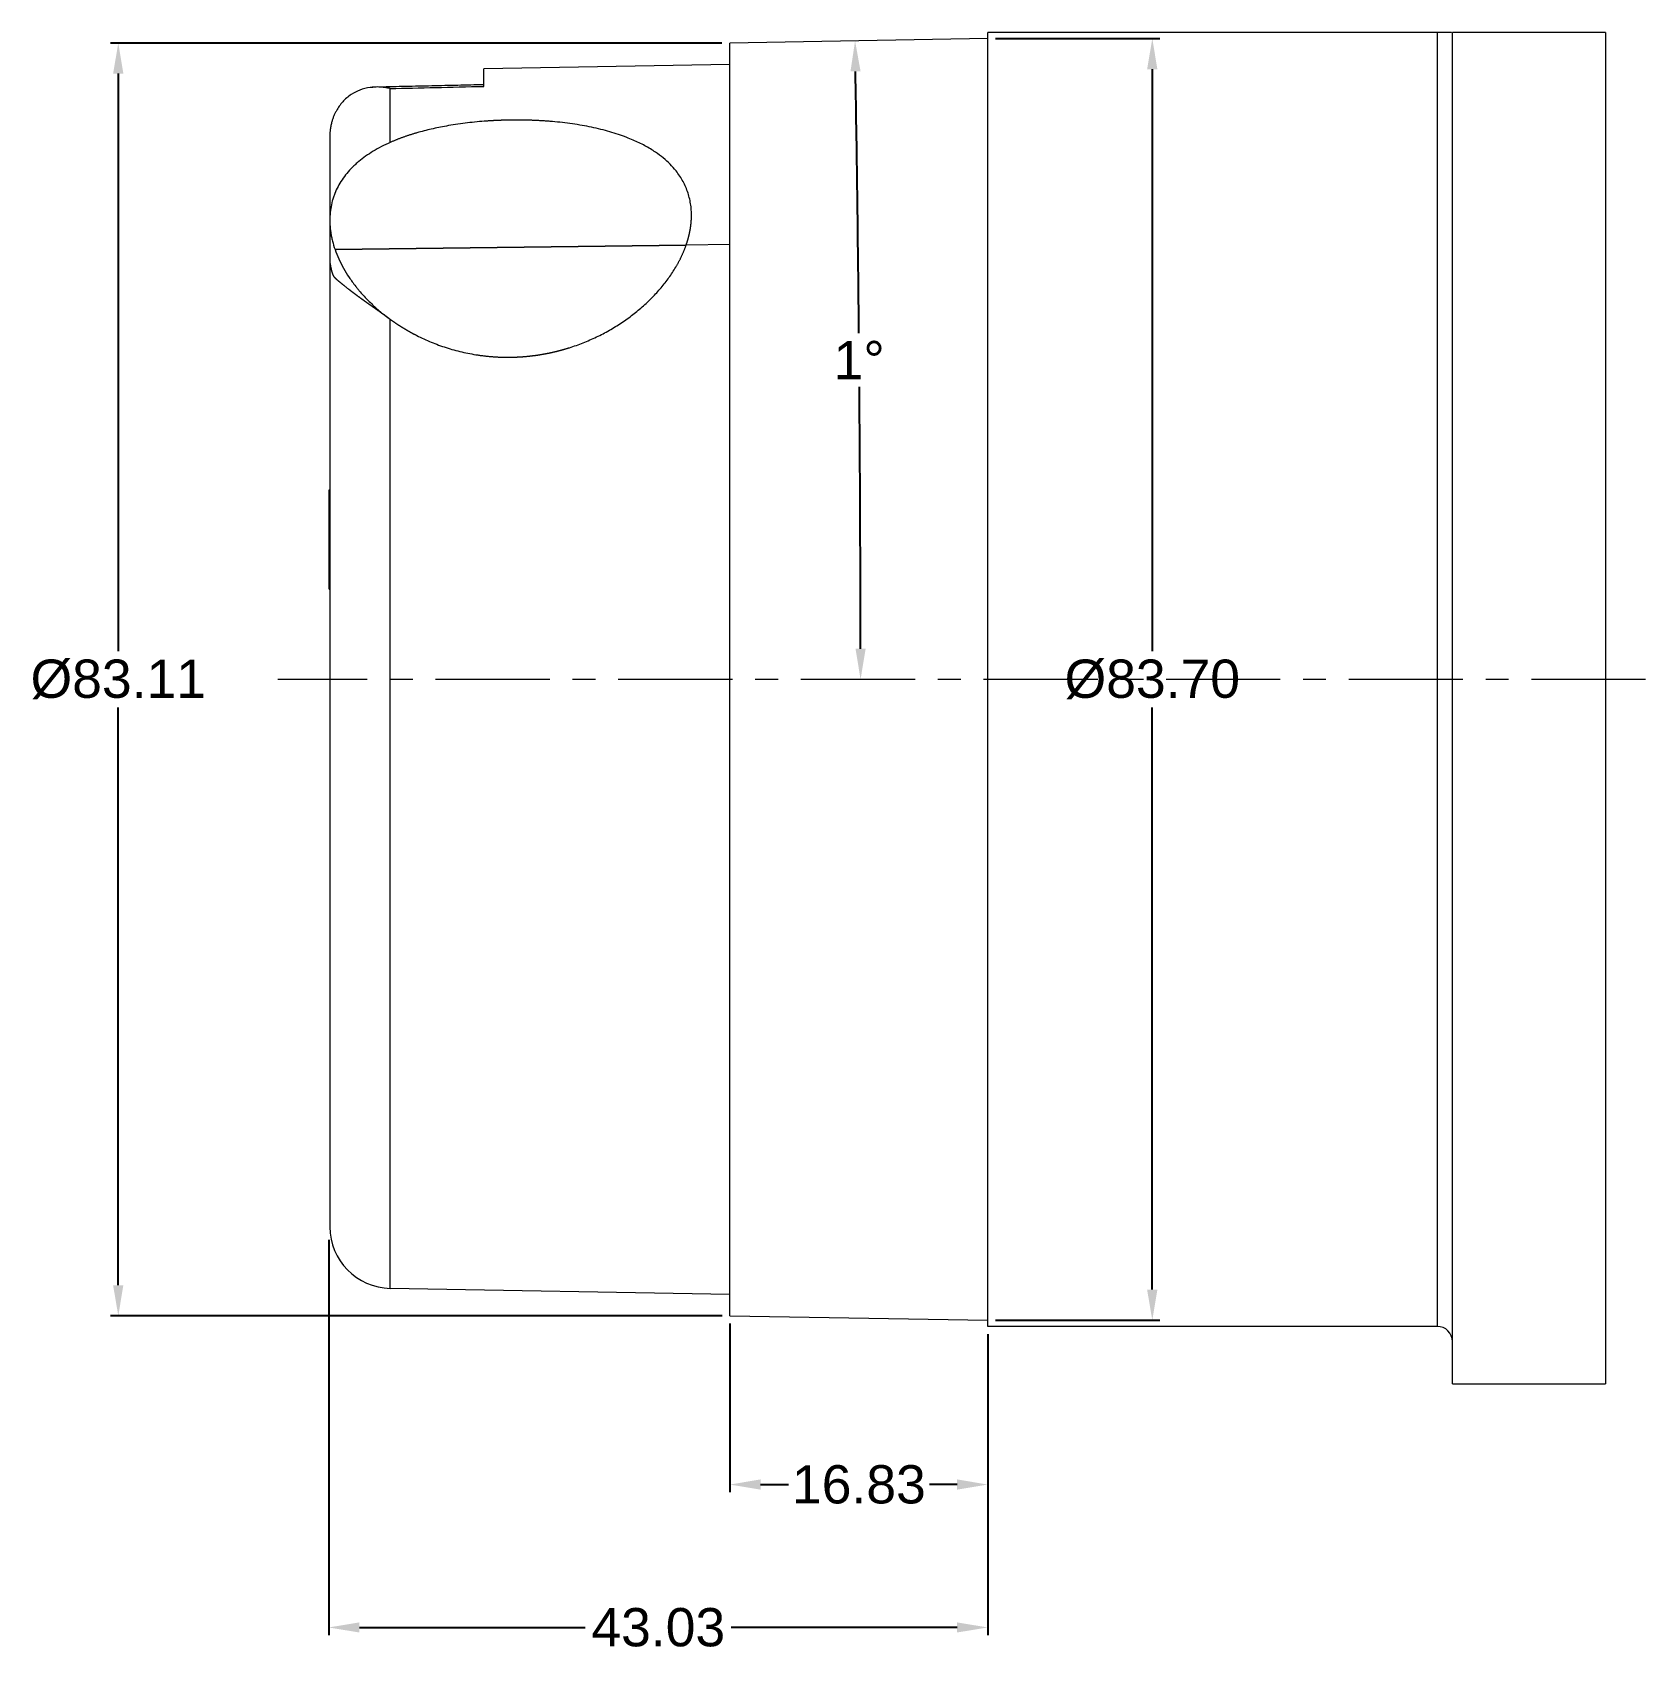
# Model space of a CAD drawing. Header units: millimetres. Extents: x 2235 to 2570, y 1962 to 2091.
# Drawn here: x 2235.4 to 2340.8, y 1962.3 to 2068.1 of the extents above; entities that cross this region are included whole.
import ezdxf

# ---------------------------------------------------------------- set-up
doc = ezdxf.new("R2010")
doc.units = ezdxf.units.MM
doc.linetypes.add('CENTER', pattern=[50.8, 31.75, -6.35, 6.35, -6.35])
doc.layers.add('dim', color=82, linetype='Continuous', lineweight=9)
doc.layers.add('insert', color=85, linetype='Continuous', lineweight=20)
doc.styles.get("Standard").update_dxf_attribs({"font": 'arial.ttf'})
doc.dimstyles.get("Standard").update_dxf_attribs({"dimtxt": 0.18, "dimasz": 0.18, "dimexe": 0.18, "dimexo": 0.0625, "dimgap": 0.09, "dimtad": 0, "dimtih": 1, "dimtoh": 1, "dimzin": 0, "dimdsep": 46, "dimtxsty": 'Standard', "dimcen": 0.09, "dimadec": 0, "dimazin": 0, "dimtfac": 1, "dimtofl": 0, "dimtmove": 0, "dimatfit": 3, "dimfxl": 0, "dimtolj": 1, "dimtzin": 0, "dimarcsym": 0})

# ---------------------------------------------------------------- blocks, each defined once
blk = doc.blocks.new('*D3')
at = {"layer": 'Defpoints', "color": 0, "transparency": 16777216}
for p in [(2280.96, 2067.45), (2241.04, 1984.33), (2280.98, 1984.33)]:
    blk.add_point(p, dxfattribs=at)
at = {"layer": 'dim', "color": 0, "lineweight": -2, "transparency": 16777216}
for p, q in [((2280.46, 2067.45), (2240.54, 2067.45)), ((2241.04, 2065.45), (2241.04, 2027.74)), ((2241.04, 1986.33), (2241.04, 2024.05)), ((2280.48, 1984.33), (2240.54, 1984.33))]:
    blk.add_line(p, q, dxfattribs=at)
at = {"layer": 'dim', "color": 0, "transparency": 16777216}
for points in [[(2240.7, 2065.45), (2241.37, 2065.45), (2241.04, 2067.45)], [(2240.7, 1986.33), (2241.37, 1986.33), (2241.04, 1984.33)]]:
    blk.add_solid(points, dxfattribs=at)
at = {"layer": 'dim', "color": 0, "transparency": 16777216, "insert": (2241.04, 2025.89), "char_height": 2.5, "attachment_point": 5}
blk.add_mtext('\\A1;%%c83.11', dxfattribs=at)
blk = doc.blocks.new('*D5')
at = {"layer": 'Defpoints', "color": 0, "transparency": 16777216}
for p in [(2280.98, 2067.45), (2297.81, 2067.74), (2289.47, 2039.79), (2251.45, 2025.89), (2340.77, 2025.89)]:
    blk.add_point(p, dxfattribs=at)
at = {"layer": 'dim', "color": 0, "lineweight": -2, "transparency": 16777216}
for start, end in [(0.54208, 0.95204), (0.04796, 0.45792)]:
    blk.add_arc((-99.85, 2025.89), 2389.36, start, end, dxfattribs=at)
at = {"layer": 'dim', "color": 0, "transparency": 16777216}
for points in [[(2288.85, 2065.59), (2289.51, 2065.6), (2289.15, 2067.59)], [(2289.84, 2027.89), (2289.18, 2027.89), (2289.51, 2025.89)]]:
    blk.add_solid(points, dxfattribs=at)
at = {"layer": 'dim', "color": 0, "transparency": 16777216, "insert": (2289.42, 2046.74), "char_height": 2.5, "attachment_point": 5}
blk.add_mtext('\\A1;1°', dxfattribs=at)
blk = doc.blocks.new('*D6')
at = {"layer": 'Defpoints', "color": 0, "transparency": 16777216}
for p in [(2297.81, 2067.74), (2297.81, 1984.04), (2308.56, 1984.04)]:
    blk.add_point(p, dxfattribs=at)
at = {"layer": 'dim', "color": 0, "lineweight": -2, "transparency": 16777216}
for p, q in [((2298.31, 2067.74), (2309.05, 2067.74)), ((2308.56, 2065.74), (2308.56, 2027.74)), ((2308.56, 1986.04), (2308.56, 2024.05)), ((2298.31, 1984.04), (2309.05, 1984.04))]:
    blk.add_line(p, q, dxfattribs=at)
at = {"layer": 'dim', "color": 0, "transparency": 16777216}
for points in [[(2308.22, 2065.74), (2308.89, 2065.74), (2308.56, 2067.74)], [(2308.22, 1986.04), (2308.89, 1986.04), (2308.56, 1984.04)]]:
    blk.add_solid(points, dxfattribs=at)
at = {"layer": 'dim', "color": 0, "transparency": 16777216, "insert": (2308.56, 2025.89), "char_height": 2.5, "attachment_point": 5}
blk.add_mtext('\\A1;%%c83.70', dxfattribs=at)
blk = doc.blocks.new('*D7')
at = {"layer": 'Defpoints', "color": 0, "transparency": 16777216}
for p in [(2280.98, 1984.33), (2297.81, 1983.64), (2280.98, 1973.31)]:
    blk.add_point(p, dxfattribs=at)
at = {"layer": 'dim', "color": 0, "lineweight": -2, "transparency": 16777216}
for p, q in [((2280.98, 1983.84), (2280.98, 1972.81)), ((2297.81, 1983.14), (2297.81, 1972.81)), ((2282.98, 1973.31), (2284.8, 1973.31)), ((2295.81, 1973.31), (2294, 1973.31))]:
    blk.add_line(p, q, dxfattribs=at)
at = {"layer": 'dim', "color": 0, "transparency": 16777216}
for points in [[(2282.98, 1973.65), (2282.98, 1972.98), (2280.98, 1973.31)], [(2295.81, 1973.65), (2295.81, 1972.98), (2297.81, 1973.31)]]:
    blk.add_solid(points, dxfattribs=at)
at = {"layer": 'dim', "color": 0, "transparency": 16777216, "insert": (2289.4, 1973.31), "char_height": 2.5, "attachment_point": 5}
blk.add_mtext('\\A1;16.83', dxfattribs=at)
blk = doc.blocks.new('*D8')
at = {"layer": 'Defpoints', "color": 0, "transparency": 16777216}
for p in [(2254.78, 1989.79), (2297.81, 1983.64), (2254.78, 1963.98)]:
    blk.add_point(p, dxfattribs=at)
at = {"layer": 'dim', "color": 0, "lineweight": -2, "transparency": 16777216}
for p, q in [((2254.78, 1989.29), (2254.78, 1963.48)), ((2297.81, 1983.14), (2297.81, 1963.48)), ((2256.78, 1963.98), (2271.53, 1963.98)), ((2295.81, 1963.98), (2281.07, 1963.98))]:
    blk.add_line(p, q, dxfattribs=at)
at = {"layer": 'dim', "color": 0, "transparency": 16777216}
for points in [[(2256.78, 1964.31), (2256.78, 1963.65), (2254.78, 1963.98)], [(2295.81, 1964.31), (2295.81, 1963.65), (2297.81, 1963.98)]]:
    blk.add_solid(points, dxfattribs=at)
at = {"layer": 'dim', "color": 0, "transparency": 16777216, "insert": (2276.3, 1963.98), "char_height": 2.5, "attachment_point": 5}
blk.add_mtext('\\A1;43.03', dxfattribs=at)

msp = doc.modelspace()

# ---------------------------------------------------------------- linework, layer by layer
at = {"layer": 'insert', "color": 1}
for p, q in [((2297.814, 2067.744), (2280.98, 2067.45)), ((2280.98, 2025.892), (2280.98, 2067.45)), ((2297.814, 1983.642), (2297.814, 2068.142)), ((2280.98, 1984.335), (2280.98, 2025.892)), ((2280.98, 1984.335), (2297.814, 1984.041))]:
    msp.add_line(p, q, dxfattribs=at)
at = {"layer": 'insert', "color": 0}
for p, q in [((2327.159, 2068.142), (2297.814, 2068.142)), ((2327.159, 2068.142), (2327.159, 1983.642)), ((2338.159, 2068.142), (2328.159, 2068.142)), ((2328.159, 1979.892), (2328.159, 2068.142)), ((2338.159, 2068.142), (2338.159, 1979.892)), ((2280.98, 2066.046), (2264.9, 2065.765)), ((2264.9, 2064.617), (2264.9, 2065.765)), ((2258.8, 2060.958), (2258.8, 2064.477)), ((2254.85, 2061.318), (2254.85, 2055.913)), ((2254.85, 2055.885), (2254.85, 2053.145)), ((2278.118, 2054.25), (2255.192, 2053.967)), ((2255.192, 2053.967), (2278.118, 2054.25)), ((2278.118, 2054.25), (2255.192, 2053.967)), ((2280.98, 2054.285), (2278.118, 2054.25)), ((2254.85, 2053.144), (2254.85, 1990.145)), ((2258.8, 1986.126), (2258.8, 2049.403)), ((2254.8, 2032.122), (2254.8, 2038.274)), ((2254.8, 2038.274), (2254.85, 2038.274)), ((2254.8, 2031.792), (2254.8, 2032.122)), ((2254.8, 2032.122), (2254.85, 2032.122)), ((2254.8, 2031.792), (2254.85, 2031.792)), ((2258.8, 1986.126), (2280.98, 1985.739)), ((2327.159, 1983.642), (2297.814, 1983.642)), ((2328.159, 1979.892), (2338.159, 1979.892))]:
    msp.add_line(p, q, dxfattribs=at)
at = {"layer": 'insert', "color": 1, "linetype": 'CENTER', "ltscale": 0.23476}
msp.add_line((2340.771, 2025.892), (2251.451, 2025.892), dxfattribs=at)
at = {"layer": 'insert', "color": 0}
for centre, radius, start, end in [((2258.87, 1990.145), 4.02, 180, 269), ((2327.159, 1982.642), 1, 0, 90)]:
    msp.add_arc(centre, radius, start, end, dxfattribs=at)
for points, knots in [([(2328.091, 2068.142), (2328.081, 2068.142), (2328.07, 2068.142), (2328.028, 2068.142), (2327.992, 2068.142), (2327.912, 2068.142), (2327.868, 2068.142), (2327.774, 2068.142), (2327.723, 2068.142), (2327.618, 2068.142), (2327.564, 2068.142), (2327.451, 2068.142), (2327.394, 2068.142), (2327.306, 2068.142), (2327.262, 2068.142), (2327.218, 2068.142), (2327.189, 2068.142), (2327.174, 2068.142), (2327.159, 2068.142)], [0, 0, 0, 0, 0.0603897, 0.0603897, 0.2169914, 0.2169914, 0.3735931, 0.3735931, 0.5301949, 0.5301949, 0.6867966, 0.6867966, 0.8433983, 0.8433983, 0.9216991, 0.9608496, 0.9608496, 1, 1, 1, 1]), ([(2258.8, 2064.477), (2258.79, 2064.48), (2258.77, 2064.484), (2258.74, 2064.491), (2258.711, 2064.497), (2258.682, 2064.503), (2258.654, 2064.509), (2258.626, 2064.514), (2258.599, 2064.519), (2258.573, 2064.523), (2258.547, 2064.528), (2258.521, 2064.532), (2258.496, 2064.536), (2258.472, 2064.539), (2258.448, 2064.543), (2258.425, 2064.546), (2258.403, 2064.549), (2258.381, 2064.551), (2258.359, 2064.554), (2258.338, 2064.556), (2258.318, 2064.558), (2258.298, 2064.56), (2258.279, 2064.562), (2258.261, 2064.564), (2258.243, 2064.565), (2258.225, 2064.567), (2258.208, 2064.568), (2258.192, 2064.569), (2258.176, 2064.57), (2258.161, 2064.571), (2258.09, 2064.575), (2257.968, 2064.579), (2257.798, 2064.575), (2257.64, 2064.564), (2257.304, 2064.525), (2256.831, 2064.404), (2256.323, 2064.146), (2255.957, 2063.872), (2255.693, 2063.616), (2255.468, 2063.337), (2255.302, 2063.077), (2255.184, 2062.848), (2255.099, 2062.655), (2255.028, 2062.459), (2254.983, 2062.308), (2254.957, 2062.206), (2254.945, 2062.154), (2254.933, 2062.103), (2254.922, 2062.051), (2254.912, 2062), (2254.903, 2061.948), (2254.895, 2061.896), (2254.887, 2061.844), (2254.88, 2061.791), (2254.874, 2061.739), (2254.868, 2061.687), (2254.863, 2061.634), (2254.859, 2061.581), (2254.856, 2061.529), (2254.854, 2061.476), (2254.852, 2061.423), (2254.851, 2061.371), (2254.851, 2061.335), (2254.85, 2061.318)], [0, 0, 0, 0, 0.0056618, 0.0112198, 0.0166742, 0.0220248, 0.0272718, 0.032415, 0.0374544, 0.0423901, 0.0472221, 0.0519503, 0.0565748, 0.0610955, 0.0655125, 0.0698257, 0.0740352, 0.078141, 0.082143, 0.0860413, 0.0898358, 0.0935266, 0.0971138, 0.1005972, 0.1039769, 0.1072529, 0.1104253, 0.1134939, 0.116459, 0.1193203, 0.122078, 0.1561555, 0.1882844, 0.2184656, 0.2467011, 0.3814543, 0.4968812, 0.565168, 0.6291343, 0.688964, 0.744871, 0.7776035, 0.8093475, 0.8401658, 0.8701248, 0.8776242, 0.885084, 0.8925051, 0.8998889, 0.9072364, 0.9145488, 0.9218274, 0.9290733, 0.9362877, 0.9434719, 0.9506269, 0.9577541, 0.9648546, 0.9719297, 0.9789806, 0.9860084, 0.9930145, 1, 1, 1, 1]), ([(2257.617, 2064.56), (2257.624, 2064.561), (2257.639, 2064.563), (2257.655, 2064.564), (2257.664, 2064.565)], [0, 0, 0, 0, 0.421801, 1, 1, 1, 1]), ([(2266.659, 2062.417), (2266.64, 2062.416), (2266.603, 2062.416), (2266.546, 2062.415), (2266.49, 2062.414), (2266.434, 2062.413), (2266.377, 2062.411), (2266.321, 2062.41), (2266.265, 2062.408), (2266.209, 2062.407), (2266.153, 2062.405), (2266.097, 2062.403), (2266.041, 2062.401), (2265.985, 2062.399), (2265.929, 2062.397), (2265.874, 2062.395), (2265.818, 2062.392), (2265.763, 2062.39), (2265.707, 2062.387), (2265.652, 2062.384), (2265.596, 2062.382), (2265.541, 2062.379), (2265.486, 2062.376), (2265.431, 2062.373), (2265.376, 2062.369), (2265.321, 2062.366), (2265.266, 2062.363), (2265.211, 2062.359), (2265.156, 2062.355), (2265.101, 2062.352), (2265.046, 2062.348), (2264.992, 2062.344), (2264.744, 2062.325), (2264.305, 2062.287), (2263.682, 2062.217), (2263.066, 2062.131), (2262.493, 2062.037), (2261.964, 2061.935), (2261.478, 2061.83), (2261.003, 2061.713), (2260.662, 2061.62), (2260.449, 2061.558), (2260.358, 2061.53), (2260.267, 2061.503), (2260.177, 2061.474), (2260.087, 2061.446), (2259.998, 2061.417), (2259.91, 2061.387), (2259.821, 2061.357), (2259.734, 2061.327), (2259.646, 2061.296), (2259.56, 2061.264), (2259.473, 2061.232), (2259.388, 2061.2), (2259.302, 2061.167), (2259.217, 2061.133), (2259.133, 2061.099), (2259.049, 2061.065), (2258.966, 2061.029), (2258.883, 2060.994), (2258.828, 2060.97), (2258.8, 2060.958)], [0, 0, 0, 0, 0.0065524, 0.0130974, 0.0196351, 0.0261655, 0.032689, 0.0392056, 0.0457154, 0.0522186, 0.0587154, 0.0652059, 0.0716903, 0.0781687, 0.0846412, 0.091108, 0.0975693, 0.1040252, 0.1104758, 0.1169213, 0.1233619, 0.1297977, 0.1362289, 0.1426555, 0.1490779, 0.155496, 0.1619101, 0.1683204, 0.1747269, 0.1811299, 0.1875294, 0.1939257, 0.2003189, 0.274543, 0.3487207, 0.4230873, 0.4978764, 0.5600747, 0.6222561, 0.684552, 0.7470927, 0.7596017, 0.7721188, 0.784645, 0.7971815, 0.8097292, 0.8222892, 0.8348626, 0.8474503, 0.8600535, 0.8726732, 0.8853103, 0.897966, 0.9106413, 0.9233371, 0.9360545, 0.9487944, 0.961558, 0.9743461, 0.9871598, 1, 1, 1, 1]), ([(2278.118, 2054.25), (2278.123, 2054.263), (2278.132, 2054.289), (2278.145, 2054.328), (2278.158, 2054.368), (2278.171, 2054.407), (2278.183, 2054.446), (2278.196, 2054.485), (2278.207, 2054.524), (2278.219, 2054.563), (2278.231, 2054.602), (2278.242, 2054.641), (2278.253, 2054.68), (2278.263, 2054.719), (2278.274, 2054.758), (2278.284, 2054.797), (2278.293, 2054.835), (2278.303, 2054.874), (2278.312, 2054.913), (2278.321, 2054.951), (2278.33, 2054.99), (2278.338, 2055.028), (2278.347, 2055.067), (2278.355, 2055.105), (2278.362, 2055.144), (2278.37, 2055.182), (2278.377, 2055.22), (2278.384, 2055.258), (2278.39, 2055.297), (2278.397, 2055.335), (2278.403, 2055.373), (2278.408, 2055.411), (2278.414, 2055.449), (2278.419, 2055.487), (2278.424, 2055.525), (2278.429, 2055.563), (2278.433, 2055.601), (2278.437, 2055.638), (2278.441, 2055.676), (2278.445, 2055.714), (2278.448, 2055.751), (2278.452, 2055.789), (2278.454, 2055.827), (2278.457, 2055.864), (2278.459, 2055.902), (2278.461, 2055.939), (2278.463, 2055.976), (2278.47, 2056.144), (2278.468, 2056.44), (2278.431, 2056.856), (2278.357, 2057.261), (2278.248, 2057.655), (2278.104, 2058.037), (2277.925, 2058.406), (2277.712, 2058.761), (2277.435, 2059.141), (2277.081, 2059.54), (2276.634, 2059.947), (2276.195, 2060.276), (2275.786, 2060.538), (2275.427, 2060.744), (2275.049, 2060.937), (2274.653, 2061.118), (2274.205, 2061.302), (2273.701, 2061.483), (2273.137, 2061.658), (2272.552, 2061.814), (2271.948, 2061.952), (2271.328, 2062.071), (2270.694, 2062.172), (2270.047, 2062.256), (2269.575, 2062.304), (2269.285, 2062.328), (2269.183, 2062.337), (2269.08, 2062.345), (2268.977, 2062.352), (2268.874, 2062.359), (2268.77, 2062.366), (2268.667, 2062.372), (2268.563, 2062.378), (2268.459, 2062.384), (2268.354, 2062.389), (2268.25, 2062.394), (2268.145, 2062.398), (2268.041, 2062.402), (2267.935, 2062.405), (2267.83, 2062.408), (2267.725, 2062.411), (2267.619, 2062.413), (2267.513, 2062.415), (2267.407, 2062.417), (2267.301, 2062.418), (2267.195, 2062.419), (2267.088, 2062.419), (2266.981, 2062.419), (2266.874, 2062.419), (2266.767, 2062.418), (2266.695, 2062.417), (2266.659, 2062.417)], [0, 0, 0, 0, 0.0026482, 0.0052945, 0.0079389, 0.0105816, 0.0132225, 0.0158618, 0.0184995, 0.0211356, 0.0237702, 0.0264033, 0.0290351, 0.0316656, 0.0342947, 0.0369227, 0.0395496, 0.0421753, 0.0448, 0.0474238, 0.0500466, 0.0526686, 0.0552898, 0.0579103, 0.06053, 0.0631492, 0.0657678, 0.0683859, 0.0710036, 0.0736208, 0.0762378, 0.0788545, 0.081471, 0.0840873, 0.0867036, 0.0893198, 0.0919361, 0.0945525, 0.097169, 0.0997857, 0.1024027, 0.1050201, 0.1076378, 0.110256, 0.1128747, 0.1154939, 0.1181138, 0.1207344, 0.1509129, 0.1810142, 0.2111293, 0.241349, 0.2716238, 0.3018568, 0.3321387, 0.3625597, 0.4039613, 0.4452777, 0.4867326, 0.5126383, 0.5384456, 0.5642076, 0.5899776, 0.6158091, 0.6482032, 0.6804102, 0.7125367, 0.7446901, 0.7767058, 0.8085231, 0.840251, 0.8719995, 0.8768972, 0.8817935, 0.886689, 0.8915839, 0.8964788, 0.901374, 0.90627, 0.9111673, 0.9160661, 0.920967, 0.9258703, 0.9307766, 0.9356861, 0.9405994, 0.9455168, 0.9504388, 0.9553658, 0.9602981, 0.9652363, 0.9701806, 0.9751316, 0.9800896, 0.9850551, 0.9900283, 0.9950098, 1, 1, 1, 1]), ([(2258.8, 2060.958), (2258.6, 2060.869), (2258.215, 2060.685), (2257.679, 2060.385), (2257.185, 2060.062), (2256.883, 2059.83), (2256.666, 2059.65), (2256.596, 2059.589), (2256.459, 2059.464), (2256.392, 2059.4), (2256.197, 2059.206), (2255.955, 2058.94), (2255.642, 2058.522), (2255.379, 2058.083), (2255.237, 2057.776), (2255.144, 2057.54), (2255.115, 2057.461), (2255.062, 2057.3), (2255.037, 2057.218), (2254.97, 2056.971), (2254.934, 2056.804), (2254.882, 2056.467), (2254.847, 2056.126), (2254.849, 2055.602), (2254.887, 2055.246), (2254.929, 2054.976), (2254.953, 2054.84), (2254.983, 2054.703), (2255.003, 2054.611), (2255.014, 2054.565), (2255.072, 2054.336), (2255.128, 2054.152), (2255.192, 2053.967)], [0, 0, 0, 0, 0.0625, 0.125, 0.1875, 0.25, 0.25, 0.28125, 0.28125, 0.3125, 0.3125, 0.375, 0.4375, 0.5, 0.5625, 0.5625, 0.59375, 0.59375, 0.625, 0.625, 0.6875, 0.6875, 0.75, 0.8125, 0.875, 0.875, 0.90625, 0.921875, 0.921875, 0.9375, 0.9375, 1, 1, 1, 1]), ([(2255.192, 2053.967), (2255.263, 2053.761), (2255.346, 2053.556), (2255.53, 2053.149), (2255.735, 2052.745), (2256.103, 2052.146), (2256.388, 2051.753), (2256.58, 2051.51), (2256.618, 2051.461), (2256.697, 2051.364), (2256.738, 2051.316), (2256.86, 2051.172), (2256.944, 2051.076), (2257.201, 2050.793), (2257.561, 2050.425), (2257.954, 2050.073), (2258.365, 2049.731), (2258.578, 2049.565), (2258.8, 2049.403)], [0, 0, 0, 0, 0.125, 0.125, 0.25, 0.375, 0.5, 0.5, 0.53125, 0.53125, 0.5625, 0.5625, 0.625, 0.625, 0.75, 0.875, 0.875, 1, 1, 1, 1]), ([(2266.659, 2046.931), (2266.677, 2046.931), (2266.712, 2046.932), (2266.765, 2046.933), (2266.817, 2046.934), (2266.87, 2046.936), (2266.922, 2046.938), (2266.975, 2046.94), (2267.027, 2046.942), (2267.08, 2046.944), (2267.132, 2046.947), (2267.184, 2046.949), (2267.237, 2046.952), (2267.289, 2046.955), (2267.341, 2046.959), (2267.393, 2046.962), (2267.445, 2046.966), (2267.497, 2046.97), (2267.549, 2046.974), (2267.601, 2046.978), (2267.653, 2046.983), (2267.705, 2046.988), (2267.757, 2046.993), (2267.809, 2046.998), (2267.861, 2047.003), (2267.913, 2047.009), (2267.964, 2047.014), (2268.016, 2047.02), (2268.067, 2047.026), (2268.119, 2047.033), (2268.171, 2047.039), (2268.222, 2047.046), (2268.274, 2047.053), (2268.325, 2047.06), (2268.376, 2047.067), (2268.428, 2047.075), (2268.479, 2047.083), (2268.53, 2047.09), (2268.581, 2047.099), (2268.632, 2047.107), (2268.684, 2047.115), (2268.735, 2047.124), (2268.786, 2047.133), (2268.837, 2047.142), (2268.888, 2047.151), (2268.939, 2047.161), (2268.989, 2047.171), (2269.04, 2047.181), (2269.091, 2047.191), (2269.142, 2047.201), (2269.192, 2047.211), (2269.243, 2047.222), (2269.294, 2047.233), (2269.344, 2047.244), (2269.395, 2047.255), (2269.445, 2047.267), (2269.496, 2047.278), (2269.546, 2047.29), (2269.596, 2047.302), (2269.647, 2047.315), (2269.697, 2047.327), (2269.747, 2047.34), (2269.797, 2047.353), (2269.848, 2047.366), (2269.898, 2047.379), (2269.948, 2047.392), (2269.998, 2047.406), (2270.048, 2047.42), (2270.098, 2047.434), (2270.148, 2047.448), (2270.197, 2047.462), (2270.247, 2047.477), (2270.297, 2047.492), (2270.347, 2047.507), (2270.396, 2047.522), (2270.446, 2047.537), (2270.632, 2047.596), (2270.951, 2047.703), (2271.398, 2047.871), (2271.838, 2048.054), (2272.27, 2048.252), (2272.693, 2048.464), (2273.106, 2048.689), (2273.508, 2048.927), (2274.029, 2049.261), (2274.653, 2049.709), (2275.233, 2050.191), (2275.668, 2050.595), (2275.98, 2050.906), (2276.275, 2051.224), (2276.553, 2051.548), (2276.814, 2051.877), (2277.058, 2052.212), (2277.285, 2052.551), (2277.438, 2052.803), (2277.531, 2052.965), (2277.571, 2053.037), (2277.61, 2053.108), (2277.649, 2053.18), (2277.686, 2053.251), (2277.723, 2053.322), (2277.758, 2053.394), (2277.793, 2053.465), (2277.827, 2053.537), (2277.86, 2053.608), (2277.892, 2053.68), (2277.924, 2053.751), (2277.954, 2053.822), (2277.984, 2053.894), (2278.012, 2053.965), (2278.04, 2054.036), (2278.067, 2054.107), (2278.093, 2054.179), (2278.11, 2054.226), (2278.118, 2054.25)], [0, 0, 0, 0, 0.0033336, 0.0066648, 0.0099935, 0.0133199, 0.0166441, 0.0199661, 0.0232859, 0.0266037, 0.0299195, 0.0332334, 0.0365454, 0.0398556, 0.0431641, 0.0464709, 0.0497762, 0.0530799, 0.0563823, 0.0596832, 0.0629828, 0.0662812, 0.0695784, 0.0728745, 0.0761695, 0.0794636, 0.0827568, 0.0860492, 0.0893408, 0.0926318, 0.0959221, 0.0992119, 0.1025012, 0.10579, 0.1090786, 0.1123668, 0.1156549, 0.1189429, 0.1222307, 0.1255186, 0.1288066, 0.1320947, 0.135383, 0.1386716, 0.1419606, 0.14525, 0.1485399, 0.1518304, 0.1551215, 0.1584133, 0.1617059, 0.1649993, 0.1682937, 0.171589, 0.1748854, 0.1781829, 0.1814816, 0.1847815, 0.1880828, 0.1913855, 0.1946896, 0.1979953, 0.2013026, 0.2046116, 0.2079223, 0.2112348, 0.2145492, 0.2178655, 0.2211839, 0.2245044, 0.227827, 0.2311518, 0.2344789, 0.2378084, 0.2411402, 0.2444746, 0.2478115, 0.2786056, 0.3094451, 0.3403838, 0.3714748, 0.402599, 0.4337029, 0.4648383, 0.4960565, 0.5588073, 0.6218526, 0.6536325, 0.6853029, 0.7169161, 0.7485242, 0.7801885, 0.8118578, 0.8435847, 0.8754215, 0.8820305, 0.8886309, 0.8952233, 0.901808, 0.9083856, 0.9149566, 0.9215214, 0.9280806, 0.9346346, 0.9411839, 0.9477291, 0.9542706, 0.9608089, 0.9673445, 0.973878, 0.9804098, 0.9869404, 0.9934703, 1, 1, 1, 1]), ([(2258.8, 2049.403), (2258.791, 2049.41), (2258.771, 2049.425), (2258.742, 2049.446), (2258.712, 2049.467), (2258.683, 2049.488), (2258.654, 2049.509), (2258.625, 2049.53), (2258.596, 2049.551), (2258.567, 2049.572), (2258.538, 2049.593), (2258.509, 2049.614), (2258.48, 2049.634), (2258.451, 2049.655), (2258.422, 2049.676), (2258.393, 2049.696), (2258.364, 2049.717), (2258.336, 2049.737), (2258.307, 2049.757), (2258.279, 2049.778), (2258.25, 2049.798), (2258.222, 2049.818), (2258.193, 2049.838), (2258.165, 2049.859), (2258.137, 2049.879), (2258.108, 2049.899), (2258.08, 2049.918), (2258.052, 2049.938), (2258.024, 2049.958), (2257.996, 2049.978), (2257.968, 2049.998), (2257.94, 2050.017), (2257.913, 2050.037), (2257.885, 2050.056), (2257.857, 2050.076), (2257.83, 2050.095), (2257.802, 2050.115), (2257.775, 2050.134), (2257.748, 2050.153), (2257.72, 2050.172), (2257.693, 2050.191), (2257.666, 2050.21), (2257.639, 2050.229), (2257.612, 2050.248), (2257.586, 2050.267), (2257.559, 2050.286), (2257.532, 2050.305), (2257.506, 2050.324), (2257.479, 2050.342), (2257.453, 2050.361), (2257.427, 2050.379), (2257.401, 2050.398), (2257.374, 2050.416), (2257.349, 2050.435), (2257.323, 2050.453), (2257.297, 2050.471), (2257.271, 2050.489), (2257.246, 2050.508), (2257.22, 2050.526), (2257.195, 2050.544), (2257.17, 2050.562), (2257.144, 2050.58), (2257.119, 2050.597), (2257.094, 2050.615), (2257.07, 2050.633), (2257.045, 2050.651), (2257.02, 2050.668), (2256.996, 2050.686), (2256.971, 2050.703), (2256.947, 2050.721), (2256.923, 2050.738), (2256.899, 2050.756), (2256.875, 2050.773), (2256.851, 2050.79), (2256.827, 2050.808), (2256.804, 2050.825), (2256.78, 2050.842), (2256.757, 2050.859), (2256.734, 2050.876), (2256.711, 2050.893), (2256.688, 2050.91), (2256.665, 2050.926), (2256.642, 2050.943), (2256.619, 2050.96), (2256.597, 2050.977), (2256.575, 2050.993), (2256.552, 2051.01), (2256.53, 2051.026), (2256.508, 2051.043), (2256.486, 2051.059), (2256.465, 2051.076), (2256.443, 2051.092), (2256.422, 2051.108), (2256.4, 2051.124), (2256.379, 2051.141), (2256.358, 2051.157), (2256.337, 2051.173), (2256.316, 2051.189), (2256.295, 2051.205), (2256.275, 2051.221), (2256.255, 2051.237), (2256.234, 2051.252), (2256.214, 2051.268), (2256.194, 2051.284), (2256.174, 2051.299), (2256.155, 2051.315), (2256.135, 2051.331), (2256.116, 2051.346), (2256.084, 2051.372), (2256.04, 2051.407), (2255.986, 2051.45), (2255.934, 2051.491), (2255.885, 2051.53), (2255.838, 2051.568), (2255.792, 2051.604), (2255.749, 2051.638), (2255.708, 2051.671), (2255.669, 2051.702), (2255.631, 2051.732), (2255.596, 2051.76), (2255.562, 2051.788), (2255.53, 2051.813), (2255.499, 2051.838), (2255.471, 2051.862), (2255.443, 2051.884), (2255.417, 2051.906), (2255.393, 2051.926), (2255.37, 2051.946), (2255.348, 2051.964), (2255.328, 2051.982), (2255.309, 2051.999), (2255.291, 2052.016), (2255.274, 2052.031), (2255.258, 2052.046), (2255.244, 2052.06), (2255.23, 2052.073), (2255.217, 2052.086), (2255.205, 2052.098), (2255.195, 2052.11), (2255.185, 2052.121), (2255.175, 2052.132), (2255.167, 2052.142), (2255.16, 2052.152), (2255.151, 2052.163), (2255.141, 2052.178), (2255.13, 2052.196), (2255.118, 2052.214), (2255.108, 2052.233), (2255.097, 2052.253), (2255.086, 2052.274), (2255.076, 2052.296), (2255.066, 2052.319), (2255.056, 2052.342), (2255.047, 2052.366), (2255.037, 2052.391), (2255.028, 2052.417), (2255.019, 2052.444), (2255.01, 2052.471), (2255.002, 2052.499), (2254.993, 2052.528), (2254.985, 2052.558), (2254.977, 2052.588), (2254.97, 2052.619), (2254.962, 2052.651), (2254.955, 2052.683), (2254.949, 2052.714), (2254.943, 2052.743), (2254.938, 2052.77), (2254.933, 2052.795), (2254.928, 2052.82), (2254.923, 2052.844), (2254.919, 2052.867), (2254.914, 2052.89), (2254.91, 2052.912), (2254.906, 2052.933), (2254.903, 2052.953), (2254.899, 2052.973), (2254.896, 2052.992), (2254.893, 2053.011), (2254.89, 2053.028), (2254.887, 2053.045), (2254.884, 2053.062), (2254.881, 2053.077), (2254.879, 2053.092), (2254.876, 2053.107), (2254.874, 2053.121), (2254.872, 2053.134), (2254.87, 2053.146), (2254.869, 2053.153), (2254.869, 2053.156)], [0, 0, 0, 0, 0.0038251, 0.0076549, 0.0114895, 0.0153288, 0.019173, 0.0230219, 0.0268756, 0.0307342, 0.0345975, 0.0384657, 0.0423387, 0.0462166, 0.0500993, 0.0539869, 0.0578793, 0.0617767, 0.0656789, 0.069586, 0.073498, 0.0774149, 0.0813367, 0.0852635, 0.0891951, 0.0931317, 0.0970733, 0.1010198, 0.1049712, 0.1089276, 0.112889, 0.1168553, 0.1208266, 0.1248029, 0.1287841, 0.1327703, 0.1367615, 0.1407577, 0.1447589, 0.1487651, 0.1527763, 0.1567925, 0.1608138, 0.16484, 0.1688712, 0.1729074, 0.1769487, 0.180995, 0.1850463, 0.1891026, 0.193164, 0.1972303, 0.2013017, 0.2053782, 0.2094596, 0.2135461, 0.2176376, 0.2217341, 0.2258357, 0.2299423, 0.2340539, 0.2381706, 0.2422923, 0.246419, 0.2505507, 0.2546875, 0.2588293, 0.2629761, 0.2671279, 0.2712848, 0.2754467, 0.2796136, 0.2837855, 0.2879625, 0.2921444, 0.2963314, 0.3005233, 0.3047203, 0.3089223, 0.3131293, 0.3173412, 0.3215582, 0.3257802, 0.3300071, 0.3342391, 0.338476, 0.3427179, 0.3469648, 0.3512167, 0.3554735, 0.3597353, 0.364002, 0.3682737, 0.3725504, 0.376832, 0.3811186, 0.3854101, 0.3897065, 0.3940079, 0.3983142, 0.4026254, 0.4069415, 0.4112625, 0.4155885, 0.4199194, 0.4242551, 0.4285958, 0.4329413, 0.4372917, 0.4501621, 0.4627407, 0.4750278, 0.4870242, 0.4987305, 0.5101471, 0.5212747, 0.532114, 0.5426655, 0.5529298, 0.5629076, 0.5725995, 0.5820061, 0.5911281, 0.5999659, 0.6085203, 0.6167918, 0.624781, 0.6324885, 0.6399148, 0.6470606, 0.6539263, 0.6605126, 0.6668198, 0.6728486, 0.6785995, 0.684073, 0.6892695, 0.6941896, 0.6988338, 0.7032025, 0.7072963, 0.7111156, 0.7146611, 0.7179334, 0.7237362, 0.7296579, 0.735699, 0.74186, 0.7481414, 0.7545435, 0.7610668, 0.7677116, 0.7744782, 0.7813668, 0.7883778, 0.7955113, 0.8027675, 0.8101467, 0.8176489, 0.8252743, 0.8330229, 0.840895, 0.8488905, 0.8570095, 0.8652521, 0.8736183, 0.8804523, 0.8871667, 0.8937619, 0.9002379, 0.9065951, 0.9128337, 0.9189538, 0.9249557, 0.9308397, 0.9366058, 0.9422545, 0.9477858, 0.9532001, 0.9584975, 0.9636783, 0.9687426, 0.9736909, 0.9785232, 0.9832398, 0.987841, 0.992327, 0.9966981, 1, 1, 1, 1]), ([(2258.8, 2049.403), (2258.814, 2049.393), (2258.841, 2049.374), (2258.882, 2049.345), (2258.923, 2049.315), (2258.964, 2049.286), (2259.005, 2049.258), (2259.047, 2049.229), (2259.088, 2049.2), (2259.13, 2049.172), (2259.172, 2049.144), (2259.214, 2049.116), (2259.256, 2049.088), (2259.298, 2049.06), (2259.34, 2049.032), (2259.383, 2049.005), (2259.425, 2048.978), (2259.468, 2048.951), (2259.511, 2048.924), (2259.554, 2048.897), (2259.597, 2048.87), (2259.64, 2048.844), (2259.683, 2048.817), (2259.727, 2048.791), (2259.77, 2048.765), (2259.814, 2048.739), (2259.858, 2048.713), (2259.902, 2048.688), (2259.946, 2048.663), (2259.99, 2048.637), (2260.034, 2048.612), (2260.079, 2048.587), (2260.124, 2048.563), (2260.168, 2048.538), (2260.213, 2048.514), (2260.258, 2048.489), (2260.303, 2048.465), (2260.348, 2048.441), (2260.394, 2048.418), (2260.439, 2048.394), (2260.485, 2048.37), (2260.668, 2048.277), (2260.993, 2048.12), (2261.469, 2047.913), (2261.955, 2047.725), (2262.451, 2047.555), (2262.955, 2047.404), (2263.468, 2047.273), (2263.986, 2047.163), (2264.371, 2047.097), (2264.617, 2047.061), (2264.723, 2047.046), (2264.829, 2047.033), (2264.935, 2047.02), (2265.041, 2047.008), (2265.147, 2046.996), (2265.254, 2046.986), (2265.361, 2046.977), (2265.468, 2046.968), (2265.575, 2046.96), (2265.683, 2046.954), (2265.791, 2046.948), (2265.898, 2046.942), (2266.006, 2046.938), (2266.115, 2046.935), (2266.223, 2046.932), (2266.332, 2046.931), (2266.441, 2046.93), (2266.55, 2046.93), (2266.623, 2046.931), (2266.659, 2046.931)], [0, 0, 0, 0, 0.006376, 0.0127464, 0.0191114, 0.025471, 0.0318255, 0.0381749, 0.0445194, 0.0508591, 0.0571941, 0.0635245, 0.0698505, 0.0761721, 0.0824896, 0.088803, 0.0951125, 0.1014182, 0.1077202, 0.1140186, 0.1203137, 0.1266054, 0.1328939, 0.1391795, 0.1454621, 0.1517419, 0.158019, 0.1642937, 0.1705659, 0.1768359, 0.1831037, 0.1893696, 0.1956335, 0.2018957, 0.2081563, 0.2144154, 0.2206731, 0.2269296, 0.233185, 0.2394394, 0.245693, 0.2519459, 0.3146617, 0.3770551, 0.4392573, 0.5014008, 0.56373, 0.6258453, 0.6878841, 0.7499844, 0.7623963, 0.7748107, 0.7872287, 0.7996515, 0.8120802, 0.8245161, 0.8369601, 0.8494136, 0.8618776, 0.8743532, 0.8868417, 0.8993441, 0.9118615, 0.9243952, 0.9369462, 0.9495156, 0.9621046, 0.9747143, 0.9873457, 1, 1, 1, 1])]:
    msp.add_open_spline(points, degree=3, knots=knots, dxfattribs=at)
for points, degree in [([(2257.643, 2064.561), (2257.617, 2064.56)], 1), ([(2264.9, 2064.723), (2258.116, 2064.571)], 1), ([(2258.8, 2064.477), (2259.756, 2064.499), (2261.729, 2064.545), (2263.823, 2064.593), (2264.9, 2064.617)], 3)]:
    msp.add_open_spline(points, degree=degree, dxfattribs=at)

# ---------------------------------------------------------------- dimensions: what is measured, and where the dimension line sits
at = {"layer": 'dim'}
for base, p1, p2, picture, middle in [((2241.038, 1984.335), (2280.956, 2067.449), (2280.98, 1984.335), '*D3', (2241.038, 2025.892)), ((2308.555, 1984.041), (2297.814, 2067.744), (2297.814, 1984.041), '*D6', (2308.555, 2025.892))]:
    dim = msp.add_linear_dim(base=base, p1=p1, p2=p2, angle=90, text='%%c<>', dimstyle='Standard', override={"dimtxt": 2.5, "dimasz": 2, "dimexe": 0.49975, "dimexo": 0.49975, "dimgap": 0.49975}, dxfattribs=at)
    dim.commit()
    dim.dimension.update_dxf_attribs({"geometry": picture, "text_midpoint": middle, "dimtype": 160})
dim = msp.add_angular_dim_2l(base=(2289.469, 2039.793), line1=((2340.771, 2025.892), (2251.451, 2025.892)), line2=((2297.814, 2067.744), (2280.98, 2067.45)), dimstyle='Standard', override={"dimtxt": 2.5, "dimasz": 2, "dimexe": 0.49975, "dimexo": 0.49975, "dimgap": 0.49975}, dxfattribs=at)
dim.commit()
dim.dimension.update_dxf_attribs({"geometry": '*D5', "text_midpoint": (2289.418, 2046.743)})
for base, p2, picture, middle in [((2254.782, 1963.979), (2254.782, 1989.791), '*D8', (2276.298, 1963.979)), ((2280.98, 1973.312), (2280.98, 1984.335), '*D7', (2289.397, 1973.312))]:
    dim = msp.add_linear_dim(base=base, p1=(2297.814, 1983.642), p2=p2, dimstyle='Standard', override={"dimtxt": 2.5, "dimasz": 2, "dimexe": 0.49975, "dimexo": 0.49975, "dimgap": 0.49975}, dxfattribs=at)
    dim.commit()
    dim.dimension.update_dxf_attribs({"geometry": picture, "text_midpoint": middle})

doc.saveas('drawing.dxf')
